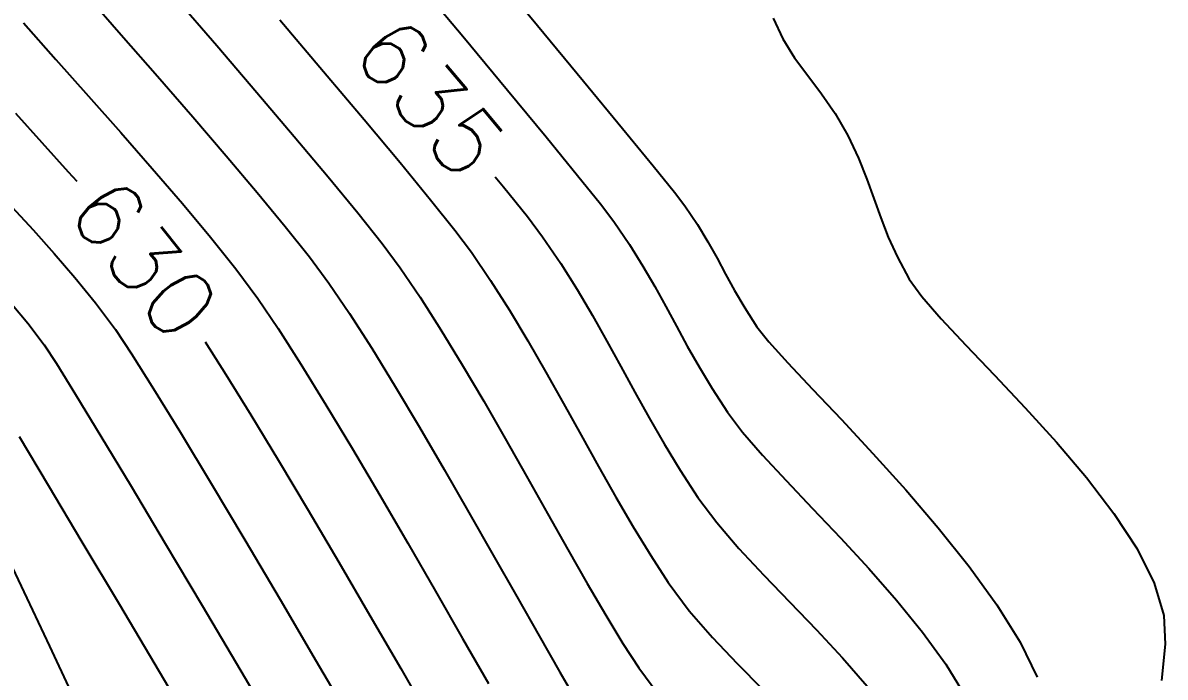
# Model space of a CAD drawing. Header units: feet. Extents: x 26064 to 27719, y 16802 to 28989.
# Drawn here: x 27624.75 to 27665.68, y 17744.94 to 17768.4 of the extents above; entities that cross this region are included whole.
import ezdxf

# ---------------------------------------------------------------- set-up
doc = ezdxf.new("R2010")
doc.units = ezdxf.units.FT
doc.header["$LTSCALE"] = 50
doc.header["$MEASUREMENT"] = 0
doc.linetypes.add('HIDDEN', pattern=[0.375, 0.25, -0.125])
doc.linetypes.add('HIDN25', pattern=[0.0938, 0.0625, -0.0313])
doc.layers.add('CONT-MJR', color=160, linetype='HIDDEN')
doc.layers.add('CONT-MNR', color=55, linetype='HIDN25')
doc.styles.add('l60', font='simplex', dxfattribs={"height": 2.4})

msp = doc.modelspace()

# ---------------------------------------------------------------- linework, layer by layer
at = {"layer": 'CONT-MJR', "color": 7}
for p, q in [((27624.49176, 17765.16403, 630), (27625.4331, 17764.11212, 630)), ((27625.4331, 17764.11212, 630), (27626.37731, 17763.06178, 630)), ((27626.37731, 17763.06178, 630), (27626.67874, 17762.72373, 630)), ((27641.67799, 17762.87804, 635), (27641.97582, 17762.51379, 635)), ((27646.17831, 17756.07524, 635), (27646.67814, 17755.15983, 635)), ((27633.91094, 17752.7002, 630), (27634.96732, 17750.92256, 630)), ((27638.28649, 17745.24169, 630), (27639.35798, 17743.39147, 630))]:
    msp.add_line(p, q, dxfattribs=at)
at = {"layer": 'CONT-MJR', "color": 7, "extrusion": (0.781878, 0.623431, 0)}
msp.add_line((27641.97582, 17762.51379, 635), (27642.82531, 17761.44839, 635), dxfattribs=at)
at = {"layer": 'CONT-MJR', "color": 7, "extrusion": (0.798688, 0.601745, 0)}
msp.add_line((27642.82531, 17761.44839, 635), (27643.36992, 17760.72555, 635), dxfattribs=at)
at = {"layer": 'CONT-MJR', "color": 7, "extrusion": (0.82732, 0.56173, 0)}
msp.add_line((27643.36992, 17760.72555, 635), (27644.01914, 17759.76937, 635), dxfattribs=at)
at = {"layer": 'CONT-MJR', "color": 7, "extrusion": (0.845896, 0.533349, 0)}
msp.add_line((27644.01914, 17759.76937, 635), (27644.6107, 17758.83115, 635), dxfattribs=at)
at = {"layer": 'CONT-MJR', "color": 7, "extrusion": (0.860477, 0.509489, 0)}
msp.add_line((27644.6107, 17758.83115, 635), (27645.15848, 17757.906, 635), dxfattribs=at)
at = {"layer": 'CONT-MJR', "color": 7, "extrusion": (0.870725, 0.491771, 0)}
msp.add_line((27645.15848, 17757.906, 635), (27645.67639, 17756.989, 635), dxfattribs=at)
at = {"layer": 'CONT-MJR', "color": 7, "extrusion": (0.843508, 0.537116, 0)}
msp.add_line((27631.28063, 17756.96521, 630), (27632.026, 17755.79465, 630), dxfattribs=at)
at = {"layer": 'CONT-MJR', "color": 7, "extrusion": (0.876476, 0.481446, 0)}
msp.add_line((27645.67639, 17756.989, 635), (27646.17831, 17756.07524, 635), dxfattribs=at)
at = {"layer": 'CONT-MJR', "color": 7, "extrusion": (0.851413, 0.524496, 0)}
msp.add_line((27632.026, 17755.79465, 630), (27632.92201, 17754.34017, 630), dxfattribs=at)
at = {"layer": 'CONT-MJR', "color": 7, "extrusion": (0.874388, 0.485228, 0)}
msp.add_line((27646.67814, 17755.15983, 635), (27647.18978, 17754.23786, 635), dxfattribs=at)
at = {"layer": 'CONT-MJR', "color": 7, "extrusion": (0.85635, 0.516395, 0)}
msp.add_line((27632.92201, 17754.34017, 630), (27633.91094, 17752.7002, 630), dxfattribs=at)
at = {"layer": 'CONT-MJR', "color": 7, "extrusion": (0.866665, 0.498891, 0)}
msp.add_line((27647.18978, 17754.23786, 635), (27647.72711, 17753.30442, 635), dxfattribs=at)
at = {"layer": 'CONT-MJR', "color": 7, "extrusion": (0.854689, 0.519141, 0)}
msp.add_line((27647.72711, 17753.30442, 635), (27648.30402, 17752.35461, 635), dxfattribs=at)
at = {"layer": 'CONT-MJR', "color": 7, "extrusion": (0.838762, 0.544499, 0)}
msp.add_line((27648.30402, 17752.35461, 635), (27648.93443, 17751.38352, 635), dxfattribs=at)
at = {"layer": 'CONT-MJR', "color": 7, "extrusion": (0.801889, 0.597473, 0)}
msp.add_line((27648.93443, 17751.38352, 635), (27649.60978, 17750.4771, 635), dxfattribs=at)
at = {"layer": 'CONT-MJR', "color": 7, "extrusion": (0.861967, 0.506964, 0)}
msp.add_line((27634.96732, 17750.92256, 630), (27636.06569, 17749.05505, 630), dxfattribs=at)
at = {"layer": 'CONT-MJR', "color": 7, "extrusion": (0.758585, 0.651574, 0)}
msp.add_line((27649.60978, 17750.4771, 635), (27650.40866, 17749.54702, 635), dxfattribs=at)
at = {"layer": 'CONT-MJR', "color": 7, "extrusion": (0.731807, 0.681512, 0)}
msp.add_line((27650.40866, 17749.54702, 635), (27651.2951, 17748.59516, 635), dxfattribs=at)
at = {"layer": 'CONT-MJR', "color": 7, "extrusion": (0.863588, 0.504199, 0)}
msp.add_line((27636.06569, 17749.05505, 630), (27637.18057, 17747.14549, 630), dxfattribs=at)
at = {"layer": 'CONT-MJR', "color": 7, "extrusion": (0.719476, 0.694517, 0)}
msp.add_line((27651.2951, 17748.59516, 635), (27652.23317, 17747.62338, 635), dxfattribs=at)
at = {"layer": 'CONT-MJR', "color": 7, "extrusion": (0.72011, 0.693859, 0)}
msp.add_line((27652.23317, 17747.62338, 635), (27653.18692, 17746.63355, 635), dxfattribs=at)
at = {"layer": 'CONT-MJR', "color": 7, "extrusion": (0.864693, 0.502301, 0)}
msp.add_line((27637.18057, 17747.14549, 630), (27638.28649, 17745.24169, 630), dxfattribs=at)
at = {"layer": 'CONT-MJR', "color": 7, "extrusion": (0.733039, 0.680187, 0)}
msp.add_line((27653.18692, 17746.63355, 635), (27654.1204, 17745.62754, 635), dxfattribs=at)
at = {"layer": 'CONT-MJR', "color": 7, "extrusion": (0.758264, 0.651948, 0)}
msp.add_line((27654.1204, 17745.62754, 635), (27654.99766, 17744.60721, 635), dxfattribs=at)
at = {"layer": 'CONT-MNR', "color": 7}
for p, q in [((27641.32633, 17770.55192, 637), (27643.184, 17768.30866, 637)), ((27626.96128, 17769.47524, 632), (27628.27197, 17767.97315, 632)), ((27651.62779, 17768.57001, 639), (27651.97464, 17767.82316, 639)), ((27633.95652, 17768.50988, 634), (27635.52698, 17766.65678, 634)), ((27652.39883, 17767.14893, 639), (27652.87237, 17766.50611, 639)), ((27635.52698, 17766.65678, 634), (27636.97459, 17764.93751, 634)), ((27629.57144, 17766.48417, 632), (27630.83441, 17765.0304, 632)), ((27644.83285, 17766.31251, 637), (27646.22947, 17764.61517, 637)), ((27633.13193, 17765.90567, 633), (27634.47299, 17764.32668, 633)), ((27653.85563, 17765.14975, 639), (27654.3094, 17764.35377, 639)), ((27638.26348, 17763.39071, 634), (27639.35774, 17762.05503, 634)), ((27647.33048, 17763.26839, 637), (27648.09246, 17762.3239, 637)), ((27633.14969, 17762.31696, 632), (27634.15144, 17761.10152, 632)), ((27648.47201, 17761.83342, 637), (27648.92101, 17761.16412, 637)), ((27636.74788, 17761.58662, 633), (27637.61812, 17760.48972, 633)), ((27640.2215, 17760.96911, 634), (27640.81887, 17760.17161, 634)), ((27648.92101, 17761.16412, 637), (27649.29411, 17760.54848, 637)), ((27631.46772, 17760.71904, 631), (27632.37563, 17759.57691, 631)), ((27646.48397, 17760.44955, 636), (27646.96828, 17759.67554, 636)), ((27655.75809, 17760.7182, 639), (27656.08616, 17759.99251, 639)), ((27635.01556, 17760.00974, 632), (27635.71677, 17759.06375, 632)), ((27656.08616, 17759.99251, 639), (27656.50606, 17759.20775, 639)), ((27646.96828, 17759.67554, 636), (27647.39579, 17758.941, 636)), ((27626.61678, 17759.26844, 629), (27627.3502, 17758.36289, 629)), ((27647.39579, 17758.941, 636), (27647.78837, 17758.22949, 636)), ((27650.25291, 17758.80201, 637), (27650.61732, 17758.17948, 637)), ((27627.3502, 17758.36289, 629), (27628.06363, 17757.40194, 629)), ((27638.9875, 17758.55717, 633), (27639.73126, 17757.38928, 633)), ((27656.95375, 17758.58612, 639), (27657.65112, 17757.78679, 639)), ((27657.65112, 17757.78679, 639), (27658.54036, 17756.83732, 639)), ((27633.89173, 17757.43902, 631), (27634.71219, 17756.15755, 631)), ((27639.73126, 17757.38928, 633), (27640.49146, 17756.13884, 633)), ((27642.83969, 17756.99765, 634), (27643.48602, 17755.87829, 634)), ((27634.71219, 17756.15755, 631), (27635.60722, 17754.70609, 631)), ((27643.48602, 17755.87829, 634), (27644.12271, 17754.74678, 634)), ((27629.43655, 17755.27482, 629), (27630.39856, 17753.70381, 629)), ((27649.44744, 17755.28477, 636), (27649.99385, 17754.44168, 636)), ((27649.99385, 17754.44168, 636), (27650.53648, 17753.72432, 636)), ((27638.96037, 17753.90106, 632), (27639.84418, 17752.38472, 632)), ((27654.07726, 17754.1691, 637), (27655.20792, 17752.95278, 637)), ((27627.54596, 17753.58259, 628), (27628.62947, 17751.78063, 628)), ((27636.55699, 17753.12529, 631), (27637.54164, 17751.45582, 631)), ((27655.20792, 17752.95278, 637), (27656.38325, 17751.64801, 637)), ((27631.49746, 17751.87852, 629), (27632.69813, 17749.86192, 629)), ((27652.10103, 17751.98287, 636), (27653.04494, 17750.98924, 636)), ((27637.54164, 17751.45582, 631), (27638.5413, 17749.73836, 631)), ((27624.06863, 17749.51674, 626), (27624.896, 17747.76532, 626)), ((27641.60022, 17749.31478, 632), (27642.44412, 17747.8279, 632)), ((27647.24569, 17749.29622, 634), (27647.87501, 17748.32535, 634)), ((27633.96546, 17747.71704, 629), (27635.26434, 17745.50685, 629)), ((27639.53613, 17748.01357, 631), (27640.50627, 17746.32211, 631)), ((27642.44412, 17747.8279, 632), (27643.2464, 17746.41758, 632)), ((27656.05512, 17747.69959, 636), (27656.98796, 17746.55087, 636)), ((27631.17522, 17747.50521, 628), (27632.56084, 17745.16465, 628)), ((27640.50627, 17746.32211, 631), (27641.43187, 17744.70466, 631)), ((27643.2464, 17746.41758, 632), (27643.9929, 17745.11716, 632)), ((27646.25041, 17746.14321, 633), (27646.81558, 17745.26719, 633)), ((27649.46, 17746.35448, 634), (27650.34649, 17745.4229, 634)), ((27635.26434, 17745.50685, 629), (27636.55966, 17743.29437, 629)), ((27657.82052, 17745.40147, 636), (27658.51377, 17744.26661, 636)), ((27629.63378, 17745.14253, 627), (27631.10186, 17742.67105, 627))]:
    msp.add_line(p, q, dxfattribs=at)
at = {"layer": 'CONT-MNR', "color": 7, "extrusion": (0.768297, 0.640094, 0)}
msp.add_line((27638.72602, 17770.06418, 636), (27640.51113, 17767.92154, 636), dxfattribs=at)
at = {"layer": 'CONT-MNR', "color": 7, "extrusion": (0.758278, 0.651932, 0)}
msp.add_line((27630.20162, 17769.32113, 633), (27631.69754, 17767.58118, 633), dxfattribs=at)
at = {"layer": 'CONT-MNR', "color": 7, "extrusion": (0.750674, 0.660673, 0)}
msp.add_line((27624.77388, 17768.399, 631), (27625.92828, 17767.08734, 631), dxfattribs=at)
at = {"layer": 'CONT-MNR', "color": 7, "extrusion": (0.770991, 0.636846, 0)}
msp.add_line((27643.184, 17768.30866, 637), (27644.83285, 17766.31251, 637), dxfattribs=at)
at = {"layer": 'CONT-MNR', "color": 7, "extrusion": (0.753426, 0.657532, 0)}
msp.add_line((27628.27197, 17767.97315, 632), (27629.57144, 17766.48417, 632), dxfattribs=at)
at = {"layer": 'CONT-MNR', "color": 7, "extrusion": (0.76957, 0.638562, 0)}
msp.add_line((27640.51113, 17767.92154, 636), (27642.11712, 17765.98606, 636), dxfattribs=at)
at = {"layer": 'CONT-MNR', "color": 7, "extrusion": (0.846419, 0.532517, 0)}
msp.add_line((27651.97464, 17767.82316, 639), (27652.39883, 17767.14893, 639), dxfattribs=at)
at = {"layer": 'CONT-MNR', "color": 7, "extrusion": (0.759651, 0.650331, 0)}
msp.add_line((27631.69754, 17767.58118, 633), (27633.13193, 17765.90567, 633), dxfattribs=at)
at = {"layer": 'CONT-MNR', "color": 7, "extrusion": (0.748078, 0.663611, 0)}
msp.add_line((27625.92828, 17767.08734, 631), (27627.0964, 17765.77053, 631), dxfattribs=at)
at = {"layer": 'CONT-MNR', "color": 7, "extrusion": (0.796803, 0.604239, 0)}
msp.add_line((27652.87237, 17766.50611, 639), (27653.3673, 17765.85345, 639), dxfattribs=at)
at = {"layer": 'CONT-MNR', "color": 7, "extrusion": (0.748336, 0.66332, 0)}
msp.add_line((27627.0964, 17765.77053, 631), (27628.25633, 17764.46193, 631), dxfattribs=at)
at = {"layer": 'CONT-MNR', "color": 7, "extrusion": (0.771527, 0.636197, 0)}
msp.add_line((27642.11712, 17765.98606, 636), (27643.50254, 17764.30594, 636), dxfattribs=at)
at = {"layer": 'CONT-MNR', "color": 7, "extrusion": (0.82156, 0.570122, 0)}
msp.add_line((27653.3673, 17765.85345, 639), (27653.85563, 17765.14975, 639), dxfattribs=at)
at = {"layer": 'CONT-MNR', "color": 7, "extrusion": (0.758121, 0.652113, 0)}
msp.add_line((27630.83441, 17765.0304, 632), (27632.03558, 17763.63396, 632), dxfattribs=at)
at = {"layer": 'CONT-MNR', "color": 7, "extrusion": (0.76825, 0.640149, 0)}
msp.add_line((27636.97459, 17764.93751, 634), (27638.26348, 17763.39071, 634), dxfattribs=at)
at = {"layer": 'CONT-MNR', "color": 7, "extrusion": (0.751515, 0.659716, 0)}
msp.add_line((27628.25633, 17764.46193, 631), (27629.38615, 17763.17491, 631), dxfattribs=at)
at = {"layer": 'CONT-MNR', "color": 7, "extrusion": (0.774212, 0.632926, 0)}
msp.add_line((27646.22947, 17764.61517, 637), (27647.33048, 17763.26839, 637), dxfattribs=at)
at = {"layer": 'CONT-MNR', "color": 7, "extrusion": (0.76633, 0.642448, 0)}
msp.add_line((27634.47299, 17764.32668, 633), (27635.6889, 17762.8763, 633), dxfattribs=at)
at = {"layer": 'CONT-MNR', "color": 7, "extrusion": (0.774754, 0.632262, 0)}
msp.add_line((27643.50254, 17764.30594, 636), (27644.62595, 17762.92934, 636), dxfattribs=at)
at = {"layer": 'CONT-MNR', "color": 7, "extrusion": (0.907186, 0.420729, 0)}
msp.add_line((27654.3094, 17764.35377, 639), (27654.68649, 17763.54067, 639), dxfattribs=at)
at = {"layer": 'CONT-MNR', "color": 7, "extrusion": (0.763466, 0.645849, 0)}
msp.add_line((27632.03558, 17763.63396, 632), (27633.14969, 17762.31696, 632), dxfattribs=at)
at = {"layer": 'CONT-MNR', "color": 7, "extrusion": (0.927743, 0.37322, 0)}
msp.add_line((27654.68649, 17763.54067, 639), (27654.98604, 17762.79608, 639), dxfattribs=at)
at = {"layer": 'CONT-MNR', "color": 7, "extrusion": (0.757894, 0.652378, 0)}
msp.add_line((27629.38615, 17763.17491, 631), (27630.46392, 17761.92282, 631), dxfattribs=at)
at = {"layer": 'CONT-MNR', "color": 7, "extrusion": (0.772845, 0.634594, 0)}
msp.add_line((27635.6889, 17762.8763, 633), (27636.74788, 17761.58662, 633), dxfattribs=at)
at = {"layer": 'CONT-MNR', "color": 7, "extrusion": (0.780849, 0.62472, 0)}
msp.add_line((27644.62595, 17762.92934, 636), (27645.44591, 17761.90446, 636), dxfattribs=at)
at = {"layer": 'CONT-MNR', "color": 7, "extrusion": (0.939477, 0.342612, 0)}
msp.add_line((27654.98604, 17762.79608, 639), (27655.2419, 17762.09448, 639), dxfattribs=at)
at = {"layer": 'CONT-MNR', "color": 7, "extrusion": (0.782614, 0.622508, 0)}
msp.add_line((27639.35774, 17762.05503, 634), (27640.2215, 17760.96911, 634), dxfattribs=at)
at = {"layer": 'CONT-MNR', "color": 7, "extrusion": (0.79086, 0.611997, 0)}
msp.add_line((27648.09246, 17762.3239, 637), (27648.47201, 17761.83342, 637), dxfattribs=at)
at = {"layer": 'CONT-MNR', "color": 7, "extrusion": (0.940986, 0.338446, 0)}
msp.add_line((27655.2419, 17762.09448, 639), (27655.48796, 17761.41036, 639), dxfattribs=at)
at = {"layer": 'CONT-MNR', "color": 7, "extrusion": (0.736452, 0.67649, 0)}
msp.add_line((27624.35529, 17761.79608, 629), (27625.11346, 17760.97072, 629), dxfattribs=at)
at = {"layer": 'CONT-MNR', "color": 7, "extrusion": (0.768019, 0.640428, 0)}
msp.add_line((27630.46392, 17761.92282, 631), (27631.46772, 17760.71904, 631), dxfattribs=at)
at = {"layer": 'CONT-MNR', "color": 7, "extrusion": (0.79612, 0.605139, 0)}
msp.add_line((27645.44591, 17761.90446, 636), (27645.92096, 17761.27948, 636), dxfattribs=at)
at = {"layer": 'CONT-MNR', "color": 7, "extrusion": (0.827549, 0.561393, 0)}
msp.add_line((27645.92096, 17761.27948, 636), (27646.48397, 17760.44955, 636), dxfattribs=at)
at = {"layer": 'CONT-MNR', "color": 7, "extrusion": (0.931568, 0.363567, 0)}
msp.add_line((27655.48796, 17761.41036, 639), (27655.75809, 17760.7182, 639), dxfattribs=at)
at = {"layer": 'CONT-MNR', "color": 7, "extrusion": (0.742504, 0.669842, 0)}
msp.add_line((27625.11346, 17760.97072, 629), (27625.86924, 17760.13294, 629), dxfattribs=at)
at = {"layer": 'CONT-MNR', "color": 7, "extrusion": (0.784116, 0.620614, 0)}
msp.add_line((27634.15144, 17761.10152, 632), (27635.01556, 17760.00974, 632), dxfattribs=at)
at = {"layer": 'CONT-MNR', "color": 7, "extrusion": (0.801907, 0.597449, 0)}
msp.add_line((27637.61812, 17760.48972, 633), (27638.26782, 17759.61768, 633), dxfattribs=at)
at = {"layer": 'CONT-MNR', "color": 7, "extrusion": (0.872774, 0.488124, 0)}
msp.add_line((27649.29411, 17760.54848, 637), (27649.6208, 17759.96435, 637), dxfattribs=at)
at = {"layer": 'CONT-MNR', "color": 7, "extrusion": (0.756424, 0.654082, 0)}
msp.add_line((27625.86924, 17760.13294, 629), (27626.61678, 17759.26844, 629), dxfattribs=at)
at = {"layer": 'CONT-MNR', "color": 7, "extrusion": (0.827439, 0.561556, 0)}
msp.add_line((27640.81887, 17760.17161, 634), (27641.50852, 17759.15543, 634), dxfattribs=at)
at = {"layer": 'CONT-MNR', "color": 7, "extrusion": (0.880293, 0.474431, 0)}
msp.add_line((27649.6208, 17759.96435, 637), (27649.93057, 17759.38958, 637), dxfattribs=at)
at = {"layer": 'CONT-MNR', "color": 7, "extrusion": (0.803683, 0.595058, 0)}
msp.add_line((27632.37563, 17759.57691, 631), (27633.16572, 17758.50981, 631), dxfattribs=at)
at = {"layer": 'CONT-MNR', "color": 7, "extrusion": (0.827457, 0.561528, 0)}
msp.add_line((27638.26782, 17759.61768, 633), (27638.9875, 17758.55717, 633), dxfattribs=at)
at = {"layer": 'CONT-MNR', "color": 7, "extrusion": (0.844675, 0.535279, 0)}
msp.add_line((27641.50852, 17759.15543, 634), (27642.18133, 17758.09373, 634), dxfattribs=at)
at = {"layer": 'CONT-MNR', "color": 7, "extrusion": (0.876733, 0.480977, 0)}
msp.add_line((27649.93057, 17759.38958, 637), (27650.25291, 17758.80201, 637), dxfattribs=at)
at = {"layer": 'CONT-MNR', "color": 7, "extrusion": (0.811458, 0.584411, 0)}
msp.add_line((27656.50606, 17759.20775, 639), (27656.95375, 17758.58612, 639), dxfattribs=at)
at = {"layer": 'CONT-MNR', "color": 7, "extrusion": (0.827412, 0.561595, 0)}
msp.add_line((27635.71677, 17759.06375, 632), (27636.4556, 17757.9752, 632), dxfattribs=at)
at = {"layer": 'CONT-MNR', "color": 7, "extrusion": (0.827691, 0.561183, 0)}
msp.add_line((27633.16572, 17758.50981, 631), (27633.89173, 17757.43902, 631), dxfattribs=at)
at = {"layer": 'CONT-MNR', "color": 7, "extrusion": (0.768727, 0.639577, 0)}
msp.add_line((27624.36883, 17758.30123, 628), (27624.93066, 17757.62595, 628), dxfattribs=at)
at = {"layer": 'CONT-MNR', "color": 7, "extrusion": (0.842526, 0.538656, 0)}
msp.add_line((27636.4556, 17757.9752, 632), (27637.25192, 17756.72967, 632), dxfattribs=at)
at = {"layer": 'CONT-MNR', "color": 7, "extrusion": (0.857247, 0.514906, 0)}
msp.add_line((27642.18133, 17758.09373, 634), (27642.83969, 17756.99765, 634), dxfattribs=at)
at = {"layer": 'CONT-MNR', "color": 7, "extrusion": (0.880478, 0.474087, 0)}
msp.add_line((27647.78837, 17758.22949, 636), (27648.16794, 17757.52456, 636), dxfattribs=at)
at = {"layer": 'CONT-MNR', "color": 7, "extrusion": (0.841715, 0.539922, 0)}
msp.add_line((27650.61732, 17758.17948, 637), (27651.05327, 17757.49985, 637), dxfattribs=at)
at = {"layer": 'CONT-MNR', "color": 7, "extrusion": (0.800757, 0.598989, 0)}
msp.add_line((27624.93066, 17757.62595, 628), (27625.51258, 17756.84801, 628), dxfattribs=at)
at = {"layer": 'CONT-MNR', "color": 7, "extrusion": (0.878645, 0.477475, 0)}
msp.add_line((27648.16794, 17757.52456, 636), (27648.55638, 17756.80976, 636), dxfattribs=at)
at = {"layer": 'CONT-MNR', "color": 7, "extrusion": (0.831773, 0.555116, 0)}
msp.add_line((27628.06363, 17757.40194, 629), (27628.64654, 17756.52853, 629), dxfattribs=at)
at = {"layer": 'CONT-MNR', "color": 7, "extrusion": (0.783711, 0.621126, 0)}
msp.add_line((27651.05327, 17757.49985, 637), (27651.47925, 17756.96236, 637), dxfattribs=at)
at = {"layer": 'CONT-MNR', "color": 7, "extrusion": (0.836024, 0.548694, 0)}
msp.add_line((27625.51258, 17756.84801, 628), (27625.94921, 17756.18273, 628), dxfattribs=at)
at = {"layer": 'CONT-MNR', "color": 7, "extrusion": (0.85247, 0.522776, 0)}
msp.add_line((27637.25192, 17756.72967, 632), (27638.09156, 17755.3605, 632), dxfattribs=at)
at = {"layer": 'CONT-MNR', "color": 7, "extrusion": (0.870406, 0.492335, 0)}
msp.add_line((27648.55638, 17756.80976, 636), (27648.97558, 17756.06864, 636), dxfattribs=at)
at = {"layer": 'CONT-MNR', "color": 7, "extrusion": (0.742952, 0.669344, 0)}
msp.add_line((27651.47925, 17756.96236, 637), (27652.16032, 17756.2064, 637), dxfattribs=at)
at = {"layer": 'CONT-MNR', "color": 7, "extrusion": (0.723338, 0.690494, 0)}
msp.add_line((27658.54036, 17756.83732, 639), (27659.56372, 17755.7653, 639), dxfattribs=at)
at = {"layer": 'CONT-MNR', "color": 7, "extrusion": (0.846037, 0.533124, 0)}
msp.add_line((27628.64654, 17756.52853, 629), (27629.43655, 17755.27482, 629), dxfattribs=at)
at = {"layer": 'CONT-MNR', "color": 7, "extrusion": (0.849225, 0.528031, 0)}
msp.add_line((27625.94921, 17756.18273, 628), (27626.63977, 17755.07211, 628), dxfattribs=at)
at = {"layer": 'CONT-MNR', "color": 7, "extrusion": (0.86207, 0.506789, 0)}
msp.add_line((27640.49146, 17756.13884, 633), (27641.26049, 17754.83069, 633), dxfattribs=at)
at = {"layer": 'CONT-MNR', "color": 7, "extrusion": (0.856752, 0.515728, 0)}
msp.add_line((27648.97558, 17756.06864, 636), (27649.44744, 17755.28477, 636), dxfattribs=at)
at = {"layer": 'CONT-MNR', "color": 7, "extrusion": (0.72935, 0.684141, 0)}
msp.add_line((27652.16032, 17756.2064, 637), (27653.04385, 17755.26448, 637), dxfattribs=at)
at = {"layer": 'CONT-MNR', "color": 7, "extrusion": (0.727794, 0.685796, 0)}
msp.add_line((27659.56372, 17755.7653, 639), (27660.66339, 17754.59827, 639), dxfattribs=at)
at = {"layer": 'CONT-MNR', "color": 7, "extrusion": (0.854319, 0.519749, 0)}
msp.add_line((27626.63977, 17755.07211, 628), (27627.54596, 17753.58259, 628), dxfattribs=at)
at = {"layer": 'CONT-MNR', "color": 7, "extrusion": (0.859268, 0.511525, 0)}
msp.add_line((27638.09156, 17755.3605, 632), (27638.96037, 17753.90106, 632), dxfattribs=at)
at = {"layer": 'CONT-MNR', "color": 7, "extrusion": (0.727384, 0.686231, 0)}
msp.add_line((27653.04385, 17755.26448, 637), (27654.07726, 17754.1691, 637), dxfattribs=at)
at = {"layer": 'CONT-MNR', "color": 7, "extrusion": (0.857184, 0.51501, 0)}
msp.add_line((27635.60722, 17754.70609, 631), (27636.55699, 17753.12529, 631), dxfattribs=at)
at = {"layer": 'CONT-MNR', "color": 7, "extrusion": (0.867149, 0.498049, 0)}
msp.add_line((27641.26049, 17754.83069, 633), (27642.03073, 17753.48964, 633), dxfattribs=at)
at = {"layer": 'CONT-MNR', "color": 7, "extrusion": (0.874069, 0.485801, 0)}
msp.add_line((27644.12271, 17754.74678, 634), (27644.75216, 17753.61424, 634), dxfattribs=at)
at = {"layer": 'CONT-MNR', "color": 7, "extrusion": (0.741135, 0.671356, 0)}
msp.add_line((27660.66339, 17754.59827, 639), (27661.78162, 17753.36383, 639), dxfattribs=at)
at = {"layer": 'CONT-MNR', "color": 7, "extrusion": (0.858396, 0.512988, 0)}
msp.add_line((27624.61636, 17753.56544, 627), (27625.65601, 17751.82576, 627), dxfattribs=at)
at = {"layer": 'CONT-MNR', "color": 7, "extrusion": (0.856722, 0.515778, 0)}
msp.add_line((27630.39856, 17753.70381, 629), (27631.49746, 17751.87852, 629), dxfattribs=at)
at = {"layer": 'CONT-MNR', "color": 7, "extrusion": (0.870211, 0.49268, 0)}
msp.add_line((27642.03073, 17753.48964, 633), (27642.79454, 17752.14054, 633), dxfattribs=at)
at = {"layer": 'CONT-MNR', "color": 7, "extrusion": (0.873813, 0.486263, 0)}
msp.add_line((27644.75216, 17753.61424, 634), (27645.37679, 17752.4918, 634), dxfattribs=at)
at = {"layer": 'CONT-MNR', "color": 7, "extrusion": (0.755384, 0.655282, 0)}
msp.add_line((27650.53648, 17753.72432, 636), (27651.25187, 17752.89963, 636), dxfattribs=at)
at = {"layer": 'CONT-MNR', "color": 7, "extrusion": (0.76317, 0.646197, 0)}
msp.add_line((27661.78162, 17753.36383, 639), (27662.8606, 17752.08953, 639), dxfattribs=at)
at = {"layer": 'CONT-MNR', "color": 7, "extrusion": (0.733641, 0.679537, 0)}
msp.add_line((27651.25187, 17752.89963, 636), (27652.10103, 17751.98287, 636), dxfattribs=at)
at = {"layer": 'CONT-MNR', "color": 7, "extrusion": (0.867092, 0.498148, 0)}
msp.add_line((27639.84418, 17752.38472, 632), (27640.72885, 17750.84484, 632), dxfattribs=at)
at = {"layer": 'CONT-MNR', "color": 7, "extrusion": (0.870645, 0.491912, 0)}
msp.add_line((27645.37679, 17752.4918, 634), (27645.99898, 17751.39056, 634), dxfattribs=at)
at = {"layer": 'CONT-MNR', "color": 7, "extrusion": (0.858969, 0.512028, 0)}
msp.add_line((27625.65601, 17751.82576, 627), (27626.86762, 17749.79319, 627), dxfattribs=at)
at = {"layer": 'CONT-MNR', "color": 7, "extrusion": (0.858646, 0.512569, 0)}
msp.add_line((27628.62947, 17751.78063, 628), (27629.85199, 17749.73268, 628), dxfattribs=at)
at = {"layer": 'CONT-MNR', "color": 7, "extrusion": (0.871484, 0.490424, 0)}
msp.add_line((27642.79454, 17752.14054, 633), (27643.5443, 17750.80821, 633), dxfattribs=at)
at = {"layer": 'CONT-MNR', "color": 7, "extrusion": (0.794921, 0.606713, 0)}
msp.add_line((27662.8606, 17752.08953, 639), (27663.84257, 17750.80294, 639), dxfattribs=at)
at = {"layer": 'CONT-MNR', "color": 7, "extrusion": (0.864256, 0.503051, 0)}
msp.add_line((27645.99898, 17751.39056, 634), (27646.62115, 17750.32167, 634), dxfattribs=at)
at = {"layer": 'CONT-MNR', "color": 7, "extrusion": (0.758962, 0.651135, 0)}
msp.add_line((27656.38325, 17751.64801, 637), (27657.55062, 17750.28732, 637), dxfattribs=at)
at = {"layer": 'CONT-MNR', "color": 7, "extrusion": (0.725968, 0.687728, 0)}
msp.add_line((27653.04494, 17750.98924, 636), (27654.0446, 17749.934, 636), dxfattribs=at)
at = {"layer": 'CONT-MNR', "color": 7, "extrusion": (0.868965, 0.494873, 0)}
msp.add_line((27640.72885, 17750.84484, 632), (27641.60022, 17749.31478, 632), dxfattribs=at)
at = {"layer": 'CONT-MNR', "color": 7, "extrusion": (0.870981, 0.491316, 0)}
msp.add_line((27643.5443, 17750.80821, 633), (27644.2724, 17749.51748, 633), dxfattribs=at)
at = {"layer": 'CONT-MNR', "color": 7, "extrusion": (0.838194, 0.545372, 0)}
msp.add_line((27663.84257, 17750.80294, 639), (27664.66975, 17749.53164, 639), dxfattribs=at)
at = {"layer": 'CONT-MNR', "color": 7, "extrusion": (0.854066, 0.520164, 0)}
msp.add_line((27646.62115, 17750.32167, 634), (27647.24569, 17749.29622, 634), dxfattribs=at)
at = {"layer": 'CONT-MNR', "color": 7, "extrusion": (0.780998, 0.624534, 0)}
msp.add_line((27657.55062, 17750.28732, 637), (27658.65745, 17748.90321, 637), dxfattribs=at)
at = {"layer": 'CONT-MNR', "color": 7, "extrusion": (0.859334, 0.511414, 0)}
msp.add_line((27626.86762, 17749.79319, 627), (27628.20796, 17747.54101, 627), dxfattribs=at)
at = {"layer": 'CONT-MNR', "color": 7, "extrusion": (0.859743, 0.510727, 0)}
msp.add_line((27629.85199, 17749.73268, 628), (27631.17522, 17747.50521, 628), dxfattribs=at)
at = {"layer": 'CONT-MNR', "color": 7, "extrusion": (0.860945, 0.508698, 0)}
msp.add_line((27632.69813, 17749.86192, 629), (27633.96546, 17747.71704, 629), dxfattribs=at)
at = {"layer": 'CONT-MNR', "color": 7, "extrusion": (0.866238, 0.499631, 0)}
msp.add_line((27638.5413, 17749.73836, 631), (27639.53613, 17748.01357, 631), dxfattribs=at)
at = {"layer": 'CONT-MNR', "color": 7, "extrusion": (0.734968, 0.678102, 0)}
msp.add_line((27654.0446, 17749.934, 636), (27655.061, 17748.83237, 636), dxfattribs=at)
at = {"layer": 'CONT-MNR', "color": 7, "extrusion": (0.868487, 0.495712, 0)}
msp.add_line((27644.2724, 17749.51748, 633), (27644.97119, 17748.29318, 633), dxfattribs=at)
at = {"layer": 'CONT-MNR', "color": 7, "extrusion": (0.894319, 0.447431, 0)}
msp.add_line((27664.66975, 17749.53164, 639), (27665.28434, 17748.30319, 639), dxfattribs=at)
at = {"layer": 'CONT-MNR', "color": 7, "extrusion": (0.751611, 0.659607, 0)}
msp.add_line((27655.061, 17748.83237, 636), (27656.05512, 17747.69959, 636), dxfattribs=at)
at = {"layer": 'CONT-MNR', "color": 7, "extrusion": (0.810515, 0.585718, 0)}
msp.add_line((27658.65745, 17748.90321, 637), (27659.65111, 17747.52818, 637), dxfattribs=at)
at = {"layer": 'CONT-MNR', "color": 7, "extrusion": (0.863466, 0.504408, 0)}
msp.add_line((27644.97119, 17748.29318, 633), (27645.63308, 17747.16015, 633), dxfattribs=at)
at = {"layer": 'CONT-MNR', "color": 7, "extrusion": (0.802235, 0.597008, 0)}
msp.add_line((27647.87501, 17748.32535, 634), (27648.62482, 17747.31779, 634), dxfattribs=at)
at = {"layer": 'CONT-MNR', "color": 7, "extrusion": (0.958545, 0.284942, 0)}
msp.add_line((27665.28434, 17748.30319, 639), (27665.62858, 17747.14516, 639), dxfattribs=at)
at = {"layer": 'CONT-MNR', "color": 7, "extrusion": (0.905434, 0.424488, 0)}
msp.add_line((27624.896, 17747.76532, 626), (27625.70411, 17746.04164, 626), dxfattribs=at)
at = {"layer": 'CONT-MNR', "color": 7, "extrusion": (0.859583, 0.510996, 0)}
msp.add_line((27628.20796, 17747.54101, 627), (27629.63378, 17745.14253, 627), dxfattribs=at)
at = {"layer": 'CONT-MNR', "color": 7, "extrusion": (0.755566, 0.655073, 0)}
msp.add_line((27648.62482, 17747.31779, 634), (27649.46, 17746.35448, 634), dxfattribs=at)
at = {"layer": 'CONT-MNR', "color": 7, "extrusion": (0.849569, 0.527478, 0)}
msp.add_line((27659.65111, 17747.52818, 637), (27660.47901, 17746.19474, 637), dxfattribs=at)
at = {"layer": 'CONT-MNR', "color": 7, "extrusion": (0.854821, 0.518922, 0)}
msp.add_line((27645.63308, 17747.16015, 633), (27646.25041, 17746.14321, 633), dxfattribs=at)
at = {"layer": 'CONT-MNR', "color": 7, "extrusion": (0.998869, 0.047542, 0)}
msp.add_line((27665.62858, 17747.14516, 639), (27665.67753, 17746.11684, 639), dxfattribs=at)
at = {"layer": 'CONT-MNR', "color": 7, "extrusion": (0.809866, 0.586615, 0)}
msp.add_line((27656.98796, 17746.55087, 636), (27657.82052, 17745.40147, 636), dxfattribs=at)
at = {"layer": 'CONT-MNR', "color": 7, "extrusion": (0.90011, 0.435663, 0)}
msp.add_line((27660.47901, 17746.19474, 637), (27661.08854, 17744.9354, 637), dxfattribs=at)
at = {"layer": 'CONT-MNR', "color": 7, "extrusion": (0.994681, -0.103005, 0)}
msp.add_line((27665.67753, 17746.11684, 639), (27665.54258, 17744.8137, 639), dxfattribs=at)
at = {"layer": 'CONT-MNR', "color": 7, "extrusion": (0.905075, 0.425252, 0)}
msp.add_line((27625.70411, 17746.04164, 626), (27626.47049, 17744.41052, 626), dxfattribs=at)
at = {"layer": 'CONT-MNR', "color": 7, "extrusion": (0.802329, 0.596882, 0)}
msp.add_line((27646.81558, 17745.26719, 633), (27647.49545, 17744.35332, 633), dxfattribs=at)
at = {"layer": 'CONT-MNR', "color": 7, "extrusion": (0.710475, 0.703722, 0)}
msp.add_line((27650.34649, 17745.4229, 634), (27651.25017, 17744.51054, 634), dxfattribs=at)
at = {"layer": 'CONT-MNR', "color": 7, "extrusion": (0.861067, 0.508491, 0)}
msp.add_line((27632.56084, 17745.16465, 628), (27633.97055, 17742.77748, 628), dxfattribs=at)
at = {"layer": 'CONT-MNR', "color": 7, "extrusion": (0.863269, 0.504744, 0)}
msp.add_line((27643.9929, 17745.11716, 632), (27644.66947, 17743.96002, 632), dxfattribs=at)

# ---------------------------------------------------------------- texts
at = {"layer": 'CONT-MJR', "color": 7, "style": 'l60'}
for s, rotation, p in [('635', 309.895685, (27636.43168, 17767.31812, 635)), ('630', 308.586517, (27626.23034, 17761.59836, 630))]:
    msp.add_text(s, height=2.4, rotation=rotation, dxfattribs=at).set_placement(p)

doc.saveas('drawing.dxf')
